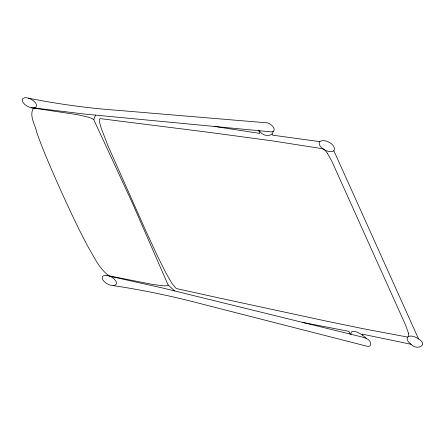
<?xml version="1.0" encoding="UTF-8"?>
<svg xmlns="http://www.w3.org/2000/svg" width="445" height="445" viewBox="0 0 445 445"><rect width="100%" height="100%" fill="white"/><g stroke="black" fill="none" stroke-linecap="round" stroke-linejoin="round"><path stroke-width="0.67" d="M28.719 98.239C57.694 103.946 86.986 108.107 116.445 110.227L265.726 122.742C270.315 121.969 278.837 131.281 271.1 131.859L85.151 114.126L33.892 107.913A8.294 4.211 28.6 0 1 31.617 107.79L77.764 114.732L88.75 117.274L91.937 118.437L93.739 119.599L132.732 203.788L168.177 285.15L166.992 285.768L164.211 285.868L153.564 284.605L107.095 275.483A7.86 3.988 28.6 0 0 102.834 279.849A7.86 3.988 28.6 0 0 113.058 285.595C143.679 290.096 173.989 296.609 203.899 304.53L366.235 346.038C373.316 348.101 370.869 339.785 366.652 338.74M273.347 131.431L272.023 134.001L272.512 135.141L319.86 141.649C324.327 137.978 337.182 144.948 333.845 150.705L418.573 338.951C429.097 345.209 416.442 350.844 411.063 344.28L362.058 334.089C362.703 336.453 370.696 340.431 363.615 337.393L162.853 288.049L109.531 276.178M407.843 336.898L407.837 336.921A8.427 4.278 28.6 0 0 411.058 344.285M93.739 119.599L95.519 115.127M33.453 108.241C28.769 115.617 35.372 124.989 36.801 132.577C43.749 152.157 52.187 171.164 60.648 190.126C69.698 210.101 78.893 230.037 89.412 249.283C95.008 258.562 99.758 269.142 108.797 275.644M272.001 134.017C268.124 137.305 261.627 134.818 259.313 130.719M408.349 336.565L408.315 336.587A8.116 4.116 28.6 0 0 407.909 336.859L407.909 336.876M407.175 336.999L362.664 328.605L325.245 320.884L218.99 297.955L177.594 288.816L175.892 288.143L171.831 283.215L165.579 272.318L157.435 255.947L145.999 231.267L108.302 146.583L101.349 128.566L99.763 123.098L99.385 119.699L99.802 118.765L101.032 118.715L210.018 132.471L272.707 140.92L322.475 148.713M214.14 126.38L259.813 133.411L258.656 130.658M302.361 322.386L348.902 331.336L350.232 334.123M322.547 148.741L322.853 148.858M322.925 148.891L323.443 149.147M323.415 149.142L323.404 149.119A8.116 4.116 28.6 0 0 324.144 149.603L324.216 149.648A8.427 4.278 28.6 0 0 333.856 150.71M362.558 335.207C360.15 333.372 350.315 327.837 350.938 334.295M168.199 285.034L174.651 290.941M327.398 153.197L332.198 162.047L405.673 325.284L408.605 333.617M113.002 285.518A7.799 3.961 28.6 0 0 116.245 281.935A7.799 3.961 28.6 0 0 109.654 276.184A8.294 4.211 28.6 0 0 107.1 275.483M323.248 149.031A8.427 4.278 28.6 0 1 319.822 141.627M28.725 98.284A7.799 3.961 28.6 0 1 36.012 103.685A7.799 3.961 28.6 0 1 33.926 107.935M31.634 107.829A7.86 3.988 28.6 0 1 22.372 101.087A7.86 3.988 28.6 0 1 28.714 98.212M324.266 149.581A13.584 6.898 28.6 0 1 327.264 153.186M408.46 333.578A13.584 6.898 28.6 0 1 408.471 336.665M408.36 336.553A8.427 4.278 28.6 0 1 418.589 338.94"/></g></svg>
